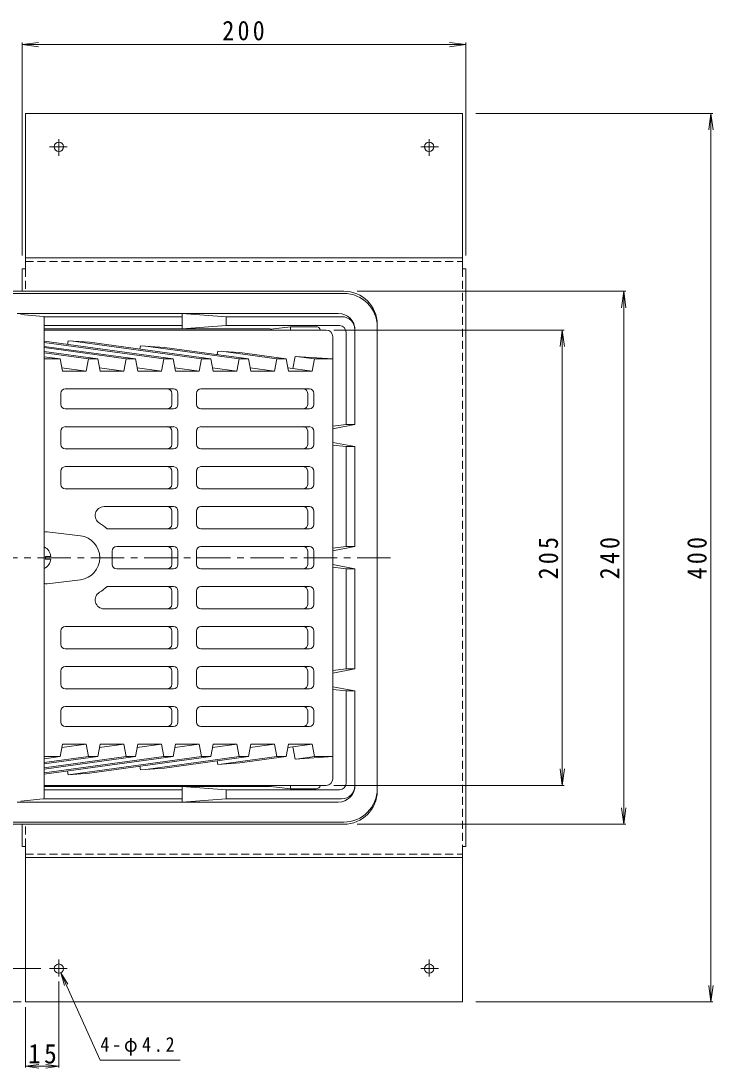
# Model space of a CAD drawing. Units: millimetres, scale not verified. Extents: x -647 to 748, y -582 to 568.
# Drawn here: x -452.6 to -140.8, y 96.6 to 568 of the extents above; entities that cross this region are included whole.
import ezdxf

# ---------------------------------------------------------------- set-up
doc = ezdxf.new("R2010")
doc.units = ezdxf.units.MM
doc.header["$LTSCALE"] = 3
doc.linetypes.add('CHAIN1', pattern=[8, 5, -1, 1, -1])
doc.linetypes.add('DASHED1', pattern=[1.8, 1.2, -0.6])
for name, color, linetype, lineweight in [('3-0', 4, 'Continuous', 9), ('3-2', 6, 'Continuous', 9), ('3-4', 7, 'Continuous', 9), ('3-A', 2, 'Continuous', 9), ('3-B', 3, 'Continuous', 9), ('3-F', 7, 'Continuous', 9)]:
    doc.layers.add(name, color=color, linetype=linetype, lineweight=lineweight)
doc.styles.add('ＭＳ ゴシック', font='')
doc.styles.get('ＭＳ ゴシック').set_extended_font_data('MS Gothic')

msp = doc.modelspace()

# ---------------------------------------------------------------- linework, layer by layer
at = {"layer": '3-0'}
for p, q in [((-307.11, 446.357), (-468.11, 446.357)), ((-307.11, 445.356), (-458.295, 445.356)), ((-309.61, 436.357), (-454.237, 436.357)), ((-442.56, 434.902), (-452.607, 435.906)), ((-379.986, 434.856), (-442.397, 434.856)), ((-442.11, 434.404), (-442.11, 218.309)), ((-379.986, 436.357), (-360.11, 434.856)), ((-308.11, 434.856), (-360.11, 434.856)), ((-360.11, 430.857), (-360.11, 434.856)), ((-379.986, 430.857), (-442.11, 430.857)), ((-340.461, 429.357), (-442.11, 429.357)), ((-309.11, 430.857), (-360.11, 430.857)), ((-340.083, 429.282), (-331.11, 430.357)), ((-292.11, 221.357), (-292.11, 431.356)), ((-306.11, 427.857), (-306.11, 386.357)), ((-302.11, 428.857), (-302.11, 386.357)), ((-312.11, 385.645), (-306.11, 386.357)), ((-302.11, 386.357), (-312.11, 384.452)), ((-302.11, 386.357), (-306.11, 386.357)), ((-312.11, 378.261), (-302.11, 376.356)), ((-312.11, 377.068), (-306.11, 376.356)), ((-302.11, 376.356), (-306.11, 376.356)), ((-306.11, 331.357), (-306.11, 376.356)), ((-302.11, 331.357), (-302.11, 376.356)), ((-312.11, 330.645), (-306.11, 331.357)), ((-302.11, 331.357), (-312.11, 329.452)), ((-302.11, 331.357), (-306.11, 331.357)), ((-312.11, 323.261), (-302.11, 321.357)), ((-312.11, 322.068), (-306.11, 321.357)), ((-302.11, 321.357), (-306.11, 321.357)), ((-306.11, 276.356), (-306.11, 321.357)), ((-302.11, 276.356), (-302.11, 321.357)), ((-312.11, 275.645), (-306.11, 276.356)), ((-312.11, 274.452), (-302.11, 276.356)), ((-302.11, 276.356), (-306.11, 276.356)), ((-302.11, 266.356), (-312.11, 268.261)), ((-312.11, 267.068), (-306.11, 266.356)), ((-306.11, 224.857), (-306.11, 266.356)), ((-302.11, 266.356), (-306.11, 266.356)), ((-302.11, 223.856), (-302.11, 266.356)), ((-340.461, 223.356), (-442.11, 223.356)), ((-379.986, 221.856), (-442.11, 221.856)), ((-360.11, 221.856), (-360.11, 217.856)), ((-309.11, 221.856), (-360.11, 221.856)), ((-340.083, 223.431), (-331.11, 222.356)), ((-331.11, 222.356), (-331.11, 223.856)), ((-319.623, 222.356), (-331.11, 222.356)), ((-442.56, 217.811), (-452.607, 216.807)), ((-379.986, 217.856), (-442.397, 217.856)), ((-379.986, 216.356), (-360.11, 217.856)), ((-308.11, 217.856), (-360.11, 217.856)), ((-309.61, 216.356), (-454.237, 216.356)), ((-307.11, 206.356), (-468.11, 206.356)), ((-307.11, 207.356), (-458.295, 207.356))]:
    msp.add_line(p, q, dxfattribs=at)
at = {"layer": '3-0', "linetype": 'CHAIN1'}
msp.add_line((-286.158, 326.356), (-508.437, 326.356), dxfattribs=at)
at = {"layer": '3-0'}
for points in [[(-379.986, 436.357), (-379.986, 429.357), (-360.11, 430.857)], [(-319.623, 430.357), (-331.11, 430.357), (-331.11, 428.857)], [(-379.986, 216.356), (-379.986, 223.356), (-360.11, 221.856)]]:
    msp.add_lwpolyline(points, dxfattribs=at)
for centre, radius, start, end in [((-307.11, 431.356), 15, 0, 90), ((-307.11, 430.356), 15, 0, 90), ((-442.61, 434.404), 0.5, 0, 84.28912), ((-309.61, 428.857), 7.5, 0.00189, 90), ((-308.11, 428.857), 6, 0, 90), ((-340.461, 428.357), 1, 30.00386, 90), ((-319.623, 428.357), 2, 14.47964, 90), ((-309.11, 427.857), 3, 0, 90), ((-340.461, 224.356), 1, 270, 329.99614), ((-319.623, 224.356), 2, 270, 345.52036), ((-309.61, 223.856), 7.5, 270, 359.99811), ((-309.11, 224.857), 3, 270, 0), ((-308.11, 223.856), 6, 270, 0), ((-307.11, 222.356), 15, 270, 0), ((-442.61, 218.309), 0.5, 275.70975, 0), ((-307.11, 221.357), 15, 270, 0)]:
    msp.add_arc(centre, radius, start, end, dxfattribs=at)
at = {"layer": '3-2'}
for p, q in [((-315.11, 428.856), (-442.11, 428.856)), ((-312.11, 226.856), (-312.11, 425.856)), ((-383.975, 415.856), (-442.11, 423.855)), ((-388.216, 415.856), (-442.11, 423.272)), ((-400.945, 415.856), (-442.11, 421.52)), ((-405.187, 415.856), (-442.11, 420.937)), ((-431.32, 424.046), (-431.635, 422.414)), ((-431.32, 424.046), (-421.748, 423.389)), ((-371.246, 415.856), (-430.22, 423.971)), ((-367.004, 415.856), (-421.748, 423.389)), ((-398.708, 421.806), (-399.006, 420.26)), ((-398.708, 421.806), (-387.853, 421.06)), ((-354.275, 415.856), (-396.325, 421.642)), ((-350.033, 415.856), (-387.853, 421.06)), ((-417.916, 415.856), (-442.11, 419.185)), ((-422.158, 415.856), (-442.11, 418.602)), ((-434.886, 415.856), (-442.11, 416.85)), ((-442.11, 415.856), (-434.886, 415.856)), ((-433.825, 410.356), (-434.886, 415.856)), ((-423.219, 410.356), (-422.158, 415.856)), ((-422.158, 415.856), (-417.916, 415.856)), ((-405.187, 415.856), (-406.248, 410.356)), ((-405.187, 415.856), (-400.945, 415.856)), ((-389.278, 410.356), (-388.216, 415.856)), ((-388.216, 415.856), (-383.975, 415.856)), ((-372.307, 410.356), (-371.246, 415.856)), ((-371.246, 415.856), (-367.004, 415.856)), ((-363.854, 419.411), (-364.165, 417.801)), ((-363.854, 419.411), (-353.958, 418.731)), ((-337.305, 415.856), (-362.43, 419.314)), ((-355.336, 410.356), (-354.275, 415.856)), ((-354.275, 415.856), (-350.033, 415.856)), ((-333.063, 415.856), (-353.958, 418.731)), ((-338.366, 410.356), (-337.305, 415.856)), ((-337.305, 415.856), (-333.063, 415.856)), ((-329.001, 417.017), (-330.056, 411.548)), ((-329.001, 417.017), (-312.11, 415.856)), ((-320.334, 415.856), (-328.535, 416.985)), ((-321.395, 410.356), (-320.334, 415.856)), ((-320.334, 415.856), (-312.11, 415.856)), ((-423.219, 410.356), (-434.114, 411.856)), ((-433.825, 410.356), (-423.219, 410.356)), ((-406.248, 410.356), (-417.144, 411.856)), ((-389.278, 410.356), (-400.173, 411.856)), ((-372.307, 410.356), (-383.203, 411.856)), ((-355.336, 410.356), (-366.232, 411.856)), ((-338.366, 410.356), (-349.262, 411.856)), ((-321.395, 410.356), (-332.291, 411.855)), ((-383.853, 402.356), (-432.625, 402.356)), ((-322.596, 402.356), (-371.547, 402.356)), ((-434.625, 395.356), (-434.625, 400.356)), ((-384.681, 395.356), (-384.681, 400.356)), ((-381.853, 395.356), (-381.853, 400.356)), ((-373.547, 400.356), (-373.547, 395.356)), ((-323.424, 395.356), (-323.424, 400.357)), ((-320.596, 395.356), (-320.596, 400.357)), ((-383.853, 393.357), (-432.625, 393.357)), ((-322.596, 393.357), (-371.547, 393.357)), ((-434.625, 377.356), (-434.625, 383.356)), ((-383.853, 385.356), (-432.625, 385.356)), ((-384.681, 377.356), (-384.681, 383.357)), ((-381.853, 377.356), (-381.853, 383.357)), ((-373.547, 383.357), (-373.547, 377.356)), ((-322.596, 385.356), (-371.547, 385.356)), ((-323.424, 377.356), (-323.424, 383.357)), ((-320.596, 377.356), (-320.596, 383.357)), ((-383.853, 375.356), (-432.625, 375.356)), ((-322.596, 375.356), (-371.547, 375.356)), ((-434.625, 359.357), (-434.625, 365.356)), ((-383.853, 367.356), (-432.625, 367.356)), ((-384.681, 359.356), (-384.681, 365.356)), ((-381.853, 359.356), (-381.853, 365.356)), ((-373.547, 365.356), (-373.547, 359.356)), ((-322.596, 367.356), (-371.547, 367.356)), ((-323.424, 359.357), (-323.424, 365.357)), ((-320.596, 359.357), (-320.596, 365.357)), ((-383.853, 357.357), (-432.625, 357.357)), ((-322.596, 357.356), (-371.547, 357.356)), ((-415.168, 349.356), (-383.853, 349.356)), ((-322.596, 349.357), (-371.547, 349.357)), ((-384.681, 341.356), (-384.681, 347.356)), ((-381.853, 341.356), (-381.853, 347.356)), ((-373.547, 341.356), (-373.547, 347.356)), ((-323.424, 341.356), (-323.424, 347.356)), ((-320.596, 341.356), (-320.596, 347.356)), ((-440.857, 338.068), (-425.841, 336.276)), ((-383.853, 339.356), (-413.809, 339.356)), ((-322.596, 339.356), (-371.547, 339.356)), ((-383.853, 331.356), (-409.454, 331.356)), ((-322.596, 331.356), (-371.547, 331.356)), ((-411.454, 323.356), (-411.454, 329.356)), ((-384.681, 323.356), (-384.681, 329.356)), ((-381.853, 323.356), (-381.853, 329.356)), ((-373.547, 323.356), (-373.547, 329.356)), ((-323.424, 323.356), (-323.424, 329.357)), ((-320.596, 323.356), (-320.596, 329.357)), ((-383.853, 321.357), (-409.454, 321.357)), ((-322.596, 321.357), (-371.547, 321.356)), ((-440.857, 314.645), (-425.842, 316.437)), ((-383.853, 313.357), (-413.809, 313.356)), ((-384.681, 311.356), (-384.681, 305.356)), ((-381.853, 311.356), (-381.853, 305.356)), ((-373.547, 311.356), (-373.547, 305.356)), ((-322.596, 313.357), (-371.547, 313.356)), ((-323.424, 311.356), (-323.424, 305.357)), ((-320.596, 311.356), (-320.596, 305.357)), ((-415.168, 303.357), (-383.853, 303.356)), ((-322.596, 303.356), (-371.547, 303.356)), ((-434.625, 293.356), (-434.625, 287.356)), ((-383.853, 295.356), (-432.625, 295.356)), ((-384.681, 293.356), (-384.681, 287.357)), ((-381.853, 293.356), (-381.853, 287.357)), ((-373.547, 287.356), (-373.547, 293.356)), ((-322.596, 295.356), (-371.547, 295.356)), ((-323.424, 293.357), (-323.424, 287.357)), ((-320.596, 293.357), (-320.596, 287.357)), ((-383.853, 285.356), (-432.625, 285.356)), ((-322.596, 285.356), (-371.547, 285.356)), ((-434.625, 275.356), (-434.625, 269.356)), ((-383.853, 277.356), (-432.625, 277.356)), ((-384.681, 275.356), (-384.681, 269.356)), ((-381.853, 275.356), (-381.853, 269.356)), ((-373.547, 269.356), (-373.547, 275.356)), ((-322.596, 277.356), (-371.547, 277.356)), ((-323.424, 275.356), (-323.424, 269.356)), ((-320.596, 275.356), (-320.596, 269.356)), ((-383.853, 267.356), (-432.625, 267.356)), ((-322.596, 267.357), (-371.547, 267.357)), ((-383.853, 259.356), (-432.625, 259.356)), ((-322.596, 259.356), (-371.547, 259.356)), ((-434.625, 257.356), (-434.625, 252.357)), ((-384.681, 257.356), (-384.681, 252.356)), ((-381.853, 257.356), (-381.853, 252.356)), ((-373.547, 252.356), (-373.547, 257.356)), ((-323.424, 257.356), (-323.424, 252.356)), ((-320.596, 257.356), (-320.596, 252.356)), ((-383.853, 250.356), (-432.625, 250.356)), ((-322.596, 250.356), (-371.547, 250.356)), ((-433.825, 242.356), (-434.886, 236.856)), ((-423.219, 242.356), (-434.115, 240.857)), ((-433.825, 242.356), (-423.219, 242.356)), ((-423.219, 242.356), (-422.158, 236.856)), ((-406.248, 242.356), (-417.144, 240.857)), ((-405.187, 236.856), (-406.248, 242.356)), ((-389.278, 242.356), (-400.173, 240.857)), ((-389.278, 242.356), (-388.217, 236.856)), ((-372.307, 242.356), (-383.203, 240.857)), ((-372.307, 242.356), (-371.246, 236.857)), ((-355.337, 242.356), (-366.232, 240.857)), ((-355.337, 242.356), (-354.275, 236.856)), ((-350.034, 236.856), (-348.973, 242.357)), ((-338.366, 242.356), (-349.262, 240.857)), ((-348.973, 242.356), (-338.366, 242.356)), ((-338.366, 242.356), (-337.305, 236.857)), ((-321.395, 242.356), (-332.291, 240.857)), ((-329.001, 235.696), (-330.056, 241.165)), ((-321.395, 242.356), (-320.334, 236.856)), ((-383.975, 236.856), (-442.11, 228.858)), ((-388.217, 236.856), (-442.11, 229.441)), ((-400.945, 236.856), (-442.11, 231.193)), ((-405.187, 236.856), (-442.11, 231.776)), ((-417.916, 236.856), (-442.11, 233.528)), ((-422.158, 236.856), (-442.11, 234.111)), ((-434.886, 236.856), (-442.11, 235.863)), ((-442.11, 236.856), (-434.886, 236.856)), ((-371.246, 236.857), (-430.22, 228.742)), ((-422.158, 236.856), (-417.916, 236.856)), ((-367.004, 236.856), (-421.748, 229.324)), ((-405.187, 236.856), (-400.945, 236.856)), ((-354.275, 236.856), (-396.325, 231.071)), ((-388.217, 236.856), (-383.975, 236.856)), ((-350.034, 236.856), (-387.853, 231.653)), ((-371.246, 236.856), (-367.004, 236.856)), ((-337.305, 236.856), (-362.43, 233.399)), ((-354.275, 236.856), (-350.034, 236.856)), ((-333.063, 236.856), (-353.958, 233.981)), ((-337.305, 236.856), (-333.063, 236.856)), ((-329.001, 235.696), (-312.11, 236.856)), ((-320.334, 236.856), (-328.535, 235.728)), ((-320.334, 236.856), (-312.11, 236.856)), ((-398.708, 230.907), (-399.006, 232.453)), ((-398.708, 230.907), (-387.853, 231.653)), ((-363.854, 233.302), (-364.165, 234.912)), ((-363.854, 233.302), (-353.958, 233.981)), ((-431.32, 228.666), (-431.635, 230.299)), ((-431.32, 228.666), (-421.748, 229.324)), ((-315.11, 223.856), (-442.11, 223.856))]:
    msp.add_line(p, q, dxfattribs=at)
for points in [[(-417.916, 415.856), (-416.855, 410.356), (-406.248, 410.356)], [(-400.945, 415.856), (-399.884, 410.356), (-389.278, 410.356)], [(-383.975, 415.856), (-382.914, 410.356), (-372.307, 410.356)], [(-367.004, 415.856), (-365.943, 410.356), (-355.336, 410.356)], [(-350.033, 415.856), (-348.972, 410.356), (-338.366, 410.356)], [(-333.063, 415.856), (-332.002, 410.356), (-321.395, 410.356)], [(-417.916, 236.856), (-416.855, 242.356), (-406.248, 242.356)], [(-400.945, 236.856), (-399.884, 242.356), (-389.278, 242.356)], [(-383.975, 236.856), (-382.914, 242.356), (-372.307, 242.356)], [(-367.004, 236.856), (-365.943, 242.356), (-355.337, 242.356)], [(-333.063, 236.856), (-332.002, 242.356), (-321.395, 242.356)]]:
    msp.add_lwpolyline(points, dxfattribs=at)
for centre, radius, start, end in [((-315.11, 425.856), 3, 0, 90), ((-432.625, 400.356), 2, 90, 180), ((-386.681, 400.356), 2, 0, 90), ((-383.853, 400.356), 2, 0, 90), ((-371.547, 400.356), 2, 90, 180), ((-325.424, 400.357), 2, 0, 90), ((-322.596, 400.357), 2, 0, 90), ((-432.625, 395.356), 2, 180, 270), ((-386.681, 395.356), 2, 270, 0), ((-383.853, 395.356), 2, 270, 0), ((-371.547, 395.356), 2, 180, 270), ((-325.424, 395.356), 2, 270, 0), ((-322.596, 395.356), 2, 270, 0), ((-432.625, 383.357), 2, 90, 180), ((-386.681, 383.357), 2, 0, 90), ((-383.853, 383.357), 2, 0, 90), ((-371.547, 383.357), 2, 90, 180), ((-325.424, 383.357), 2, 0, 90), ((-322.596, 383.357), 2, 0, 90), ((-432.625, 377.356), 2, 180, 270), ((-386.681, 377.356), 2, 270, 0), ((-383.853, 377.356), 2, 270, 0), ((-371.547, 377.356), 2, 180, 270), ((-325.424, 377.356), 2, 270, 0), ((-322.596, 377.356), 2, 270, 0), ((-432.625, 365.356), 2, 90, 180), ((-386.681, 365.356), 2, 0, 90), ((-383.853, 365.356), 2, 0, 90), ((-371.547, 365.356), 2, 90, 180), ((-325.424, 365.356), 2, 0, 90), ((-322.596, 365.356), 2, 0, 90), ((-432.625, 359.356), 2, 180, 270), ((-386.681, 359.356), 2, 270, 0), ((-383.853, 359.356), 2, 270, 0), ((-371.547, 359.356), 2, 180, 270), ((-325.424, 359.356), 2, 270, 0), ((-322.596, 359.356), 2, 270, 0), ((-415.168, 345.356), 4, 90, 239.72615), ((-386.681, 347.356), 2, 0, 90), ((-383.853, 347.356), 2, 0, 90), ((-371.547, 347.356), 2, 90, 180), ((-325.424, 347.356), 2, 0, 90), ((-322.596, 347.356), 2, 0, 90), ((-426.258, 326.356), 18, 46.23851, 59.72658), ((-386.681, 341.356), 2, 270, 0), ((-383.853, 341.356), 2, 270, 0), ((-371.547, 341.356), 2, 180, 270), ((-325.424, 341.356), 2, 270, 0), ((-322.596, 341.356), 2, 270, 0), ((-441.11, 336.084), 2, 82.71152, 119.98538), ((-427.11, 326.356), 10, 277.28874, 82.71126), ((-409.454, 329.356), 2, 90, 180), ((-386.681, 329.356), 2, 0, 90), ((-383.853, 329.356), 2, 0, 90), ((-371.547, 329.356), 2, 90, 180), ((-325.424, 329.357), 2, 0, 90), ((-322.596, 329.357), 2, 0, 90), ((-409.454, 323.356), 2, 180, 270), ((-386.681, 323.356), 2, 270, 0), ((-383.853, 323.356), 2, 270, 0), ((-371.547, 323.356), 2, 180, 270), ((-325.424, 323.356), 2, 270, 0), ((-322.596, 323.356), 2, 270, 0), ((-441.11, 316.629), 2, 240.01779, 277.28848), ((-426.258, 326.356), 18, 300.27341, 313.76147), ((-386.681, 311.356), 2, 0, 90), ((-383.853, 311.356), 2, 0, 90), ((-371.547, 311.356), 2, 90, 180), ((-325.424, 311.356), 2, 0, 90), ((-322.596, 311.356), 2, 0, 90), ((-415.168, 307.357), 4, 120.27385, 270), ((-386.681, 305.356), 2, 270, 0), ((-383.853, 305.356), 2, 270, 0), ((-371.547, 305.356), 2, 180, 270), ((-325.424, 305.356), 2, 270, 0), ((-322.596, 305.356), 2, 270, 0), ((-432.625, 293.356), 2, 90, 180), ((-386.681, 293.356), 2, 0, 90), ((-383.853, 293.356), 2, 0, 90), ((-371.547, 293.356), 2, 90, 180), ((-325.424, 293.357), 2, 0, 90), ((-322.596, 293.357), 2, 0, 90), ((-432.625, 287.356), 2, 180, 270), ((-386.681, 287.357), 2, 270, 0), ((-383.853, 287.357), 2, 270, 0), ((-371.547, 287.356), 2, 180, 270), ((-325.424, 287.356), 2, 270, 0), ((-322.596, 287.356), 2, 270, 0), ((-432.625, 275.357), 2, 90, 180), ((-386.681, 275.357), 2, 0, 90), ((-383.853, 275.357), 2, 0, 90), ((-371.547, 275.356), 2, 90, 180), ((-325.424, 275.357), 2, 0, 90), ((-322.596, 275.357), 2, 0, 90), ((-432.625, 269.356), 2, 180, 270), ((-386.681, 269.356), 2, 270, 0), ((-383.853, 269.356), 2, 270, 0), ((-371.547, 269.356), 2, 180, 270), ((-325.424, 269.356), 2, 270, 0), ((-322.596, 269.356), 2, 270, 0), ((-432.625, 257.356), 2, 90, 180), ((-386.681, 257.356), 2, 0, 90), ((-383.853, 257.356), 2, 0, 90), ((-371.547, 257.356), 2, 90, 180), ((-325.424, 257.356), 2, 0, 90), ((-322.596, 257.356), 2, 0, 90), ((-432.625, 252.356), 2, 180, 270), ((-386.681, 252.356), 2, 270, 0), ((-383.853, 252.356), 2, 270, 0), ((-371.547, 252.357), 2, 180, 270), ((-325.424, 252.357), 2, 270, 0), ((-322.596, 252.357), 2, 270, 0), ((-315.11, 226.856), 3, 270, 0)]:
    msp.add_arc(centre, radius, start, end, dxfattribs=at)
at = {"layer": '3-4'}
for p, q in [((-452.11, 557.368), (-444.674, 558.347)), ((-452.11, 558.268), (-452.11, 462.357)), ((-452.11, 557.368), (-252.11, 557.368)), ((-452.11, 557.368), (-444.674, 556.389)), ((-252.11, 557.368), (-259.546, 558.347)), ((-252.11, 557.368), (-259.546, 556.389)), ((-252.11, 558.268), (-252.11, 462.357)), ((-140.86, 526.357), (-247.71, 526.357)), ((-141.76, 526.357), (-142.739, 518.921)), ((-141.76, 126.357), (-141.76, 526.357)), ((-141.76, 526.357), (-140.781, 518.921)), ((-180.154, 446.357), (-301.11, 446.357)), ((-181.054, 446.357), (-182.033, 438.921)), ((-181.054, 206.357), (-181.054, 446.357)), ((-181.054, 446.357), (-180.075, 438.921)), ((-207.813, 428.857), (-311.687, 428.857)), ((-208.713, 428.857), (-209.692, 421.421)), ((-208.713, 223.856), (-208.713, 428.857)), ((-208.713, 428.857), (-207.734, 421.421)), ((-208.713, 223.856), (-209.692, 231.292)), ((-208.713, 223.856), (-207.734, 231.292)), ((-207.813, 223.856), (-311.687, 223.856)), ((-181.054, 206.357), (-182.033, 213.792)), ((-181.054, 206.357), (-180.075, 213.792)), ((-180.154, 206.357), (-301.11, 206.357)), ((-434.649, 139.441), (-432.906, 133.7)), ((-141.76, 126.357), (-142.739, 133.792)), ((-141.76, 126.357), (-140.781, 133.792)), ((-140.86, 126.357), (-247.71, 126.357)), ((-416.838, 100.157), (-380.838, 100.157))]:
    msp.add_line(p, q, dxfattribs=at)
msp.add_lwpolyline([(-416.838, 100.157), (-434.649, 139.441), (-431.479, 134.347)], dxfattribs=at)
at = {"layer": '3-A'}
for p, q in [((-441.61, 326.956), (-441.61, 325.757)), ((-439.143, 326.956), (-441.61, 326.956)), ((-439.143, 325.757), (-441.61, 325.757))]:
    msp.add_line(p, q, dxfattribs=at)
for start, end in [(6.32591, 63.31091), (296.68909, 353.67409)]:
    msp.add_arc((-444.556, 326.356), 5.445, start, end, dxfattribs=at)
at = {"layer": '3-B'}
for p, q in [((-450.51, 526.357), (-450.51, 456.357)), ((-253.71, 526.357), (-450.51, 526.357)), ((-253.71, 526.357), (-253.71, 456.357)), ((-450.51, 461.357), (-253.71, 461.357)), ((-452.11, 456.357), (-452.11, 446.357)), ((-452.11, 456.357), (-450.51, 456.357)), ((-252.11, 456.357), (-253.71, 456.357)), ((-252.11, 196.357), (-252.11, 456.357)), ((-452.11, 196.357), (-452.11, 206.357)), ((-452.11, 196.357), (-450.51, 196.357)), ((-450.51, 126.357), (-450.51, 196.357)), ((-252.11, 196.357), (-253.71, 196.357)), ((-253.71, 126.357), (-253.71, 196.357)), ((-450.51, 191.357), (-253.71, 191.357)), ((-253.71, 126.357), (-450.51, 126.357))]:
    msp.add_line(p, q, dxfattribs=at)
at = {"layer": '3-B', "linetype": 'CHAIN1'}
for p, q in [((-435.51, 514.853), (-435.51, 507.288)), ((-268.71, 514.853), (-268.71, 507.288)), ((-431.815, 511.357), (-439.677, 511.357)), ((-272.405, 511.357), (-264.543, 511.357)), ((-435.51, 137.86), (-435.51, 145.426)), ((-268.71, 137.86), (-268.71, 145.426)), ((-431.815, 141.357), (-439.677, 141.357)), ((-272.405, 141.357), (-264.543, 141.357))]:
    msp.add_line(p, q, dxfattribs=at)
at = {"layer": '3-B', "linetype": 'DASHED1'}
for p, q in [((-450.51, 459.756), (-253.71, 459.756)), ((-450.51, 456.357), (-450.51, 446.357)), ((-253.71, 456.357), (-253.71, 196.357)), ((-450.51, 196.357), (-450.51, 206.357)), ((-450.51, 192.956), (-253.71, 192.956))]:
    msp.add_line(p, q, dxfattribs=at)
at = {"layer": '3-B'}
for centre in [(-435.51, 511.357), (-268.71, 511.357), (-435.51, 141.357), (-268.71, 141.357)]:
    msp.add_circle(centre, 2.1, dxfattribs=at)
at = {"layer": '3-F'}
for p, q in [((-443.677, 141.357), (-471.287, 141.357)), ((-435.51, 135.598), (-435.51, 96.786)), ((-452.496, 126.357), (-471.287, 126.357)), ((-450.51, 124.069), (-450.51, 96.786)), ((-450.51, 97.386), (-444.561, 98.169)), ((-450.51, 97.386), (-435.51, 97.386)), ((-450.51, 97.386), (-444.561, 96.603)), ((-435.51, 97.386), (-441.458, 98.169)), ((-435.51, 97.386), (-441.458, 96.603))]:
    msp.add_line(p, q, dxfattribs=at)

# ---------------------------------------------------------------- texts
at = {"layer": '3-4', "color": 2, "insert": (-361.86, 559.168), "char_height": 8.798, "attachment_point": 7, "style": 'ＭＳ ゴシック'}
msp.add_mtext('\\T1.27;\\W0.9;200', dxfattribs=at)
at = {"layer": '3-4', "color": 2, "char_height": 8.798, "attachment_point": 7, "rotation": 90, "style": 'ＭＳ ゴシック'}
for s, insert in [('\\T1.27;\\W0.9;205', (-210.513, 316.606)), ('\\T1.27;\\W0.9;240', (-182.854, 316.607)), ('\\T1.27;\\W0.9;400', (-143.56, 316.607))]:
    msp.add_mtext(s, dxfattribs=dict(at, insert=insert))
at = {"layer": '3-4', "insert": (-416.838, 102.157), "char_height": 6.598, "attachment_point": 7, "style": 'ＭＳ ゴシック'}
msp.add_mtext('\\T1.32;\\W0.9;4-φ4.2', dxfattribs=at)
at = {"layer": '3-F', "color": 2, "insert": (-449.385, 98.535), "char_height": 8.798, "attachment_point": 7, "style": 'ＭＳ ゴシック'}
msp.add_mtext('\\T1.27;\\W0.95;15', dxfattribs=at)

doc.saveas('drawing.dxf')
